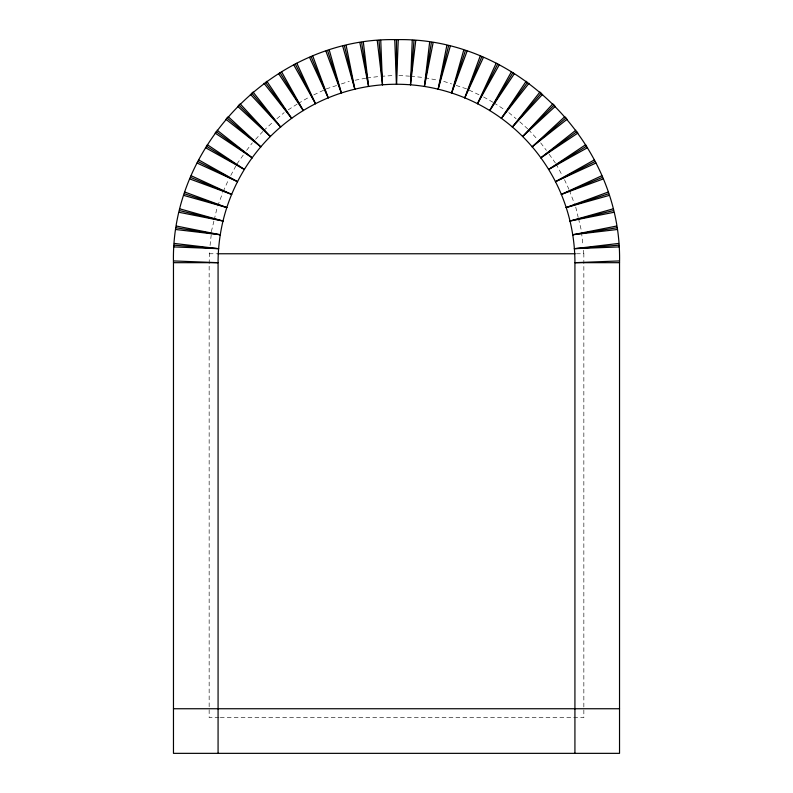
<?xml version="1.0" encoding="UTF-8"?>
<svg xmlns="http://www.w3.org/2000/svg" width="793" height="793" viewBox="0 0 793 793"><rect width="100%" height="100%" fill="white"/><g stroke="black" fill="none" stroke-linecap="round" stroke-linejoin="round"><path stroke-width="0.59" stroke-dasharray="3.96 2.97" d="M209.154 263.653L209.54 250.221M210.056 245.503L211.721 230.168L213.941 220.93M214.219 219.78L217.272 207.082M217.698 205.972L222.774 192.659M223.19 191.549L228.533 179.654M230.773 175.471L235.818 166.044M236.938 163.943L243.828 154.268M246.593 150.392L252.343 142.839M255.564 139.35L262.83 131.489M263.643 130.617L273.248 121.775M276.896 118.722L284.191 112.606M288.117 109.91L297.127 104.131M298.128 103.487L309.448 96.944M313.75 94.902L326.657 88.766L336.847 85.426M341.377 83.939L349.307 81.342M355.155 80.222L365.692 78.19M366.862 77.972L379.847 76.396M381.036 76.316L394.121 75.484M209.154 253.76L216.578 253.76M576.422 253.76L583.846 253.76L583.846 263.653M219.046 717.665L209.154 717.665L209.154 264.892M220.285 717.665L583.846 717.665L583.846 264.892M398.879 75.484L409.584 76.168M410.774 76.237L423.799 77.516M424.969 77.744L437.845 80.222M443.693 81.342L451.623 83.939M456.153 85.426L466.343 88.766L479.25 94.902M483.552 96.944L492.859 102.198M493.861 102.842L504.883 109.91M508.809 112.606L516.104 118.722M519.752 121.775L527.741 128.872M528.554 129.745L537.436 139.35M540.657 142.839L546.407 150.392M549.172 154.268L555.378 162.981M556.062 163.943L562.227 175.471M564.467 179.654L568.968 189.329M569.384 190.439L574.459 203.751M575.728 207.082L578.226 217.47M578.503 218.62L581.279 230.168L582.944 245.503M583.46 250.221L583.846 253.76"/><path stroke-width="1.19" d="M173.469 262.681C170.594 143.493 277.312 36.775 396.5 39.65C515.688 36.775 622.406 143.493 619.531 262.681L619.531 753.35L173.469 753.35L173.469 262.681L218.075 262.681A178.425 178.425 0 0 1 396.5 84.256L398.255 39.719M415.74 40.542L410.496 84.801L412.251 40.265M410.496 84.801L413.996 40.334M433.107 42.733L424.414 86.457L429.647 42.188M424.414 86.457L431.392 42.396M450.255 46.291L438.152 89.183L446.846 45.469M438.152 89.183L448.57 45.816M467.067 51.168L451.633 92.989L463.736 50.088M451.633 92.989L465.422 50.564M483.443 57.364L464.777 97.836L480.211 56.025M464.777 97.836L481.847 56.63M499.283 64.818L477.505 103.705L496.16 63.222M477.505 103.705L497.756 63.955M514.488 73.491L489.727 110.544L511.505 71.657M489.727 110.544L513.031 72.52M528.971 83.324L501.374 118.335L526.136 81.273M501.374 118.335L527.593 82.244M542.63 94.278L512.377 127.009L539.974 91.998M512.377 127.009L541.351 93.088M555.397 106.262L522.666 136.515L552.919 103.784M522.666 136.515L554.208 104.973M567.183 119.208L532.172 146.804L564.903 116.551M532.172 146.804L566.093 117.83M577.909 133.046L540.846 157.807L575.857 130.211M540.846 157.807L576.937 131.588M587.524 147.676L548.637 169.454L585.69 144.693M548.637 169.454L586.661 146.15M595.959 163.021L555.477 181.676L594.363 159.899M555.477 181.676L595.226 161.425M603.156 178.97L561.345 194.404L601.818 175.739M561.345 194.404L602.551 177.335M609.093 195.445L566.192 207.548L608.013 192.114M566.192 207.548L608.618 193.76M613.713 212.336L569.998 221.029L612.89 208.926M569.998 221.029L613.366 210.611M616.994 229.534L572.724 234.768L616.448 226.074M572.724 234.768L616.785 227.789M618.917 246.93L574.38 248.685L618.639 243.441M574.38 248.685L618.847 245.186M619.462 260.927L574.925 262.681A178.425 178.425 0 0 0 396.5 84.256L394.745 39.719M217.807 253.76L575.193 253.76M619.531 262.681L574.925 262.681L574.925 753.35M173.469 708.744L619.531 708.744M174.083 246.93L218.62 248.685L174.361 243.441M173.538 260.927L218.075 262.681L218.075 753.35M174.153 245.186L218.62 248.685M176.006 229.534L220.276 234.768L176.552 226.074M176.215 227.789L220.276 234.768M179.287 212.336L223.002 221.029L180.11 208.926M179.634 210.611L223.002 221.029M183.907 195.445L226.808 207.548L184.987 192.114M184.382 193.76L226.808 207.548M189.844 178.97L231.655 194.404L191.182 175.739M190.449 177.335L231.655 194.404M197.041 163.021L237.523 181.676L198.637 159.899M197.774 161.425L237.523 181.676M205.476 147.676L244.363 169.454L207.31 144.693M206.339 146.15L244.363 169.454M215.091 133.046L252.154 157.807L217.143 130.211M216.063 131.588L252.154 157.807M225.817 119.208L260.828 146.804L228.097 116.551M226.907 117.83L260.828 146.804M237.603 106.262L270.334 136.515L240.081 103.784M238.792 104.973L270.334 136.515M250.37 94.278L280.623 127.009L253.026 91.998M251.649 93.088L280.623 127.009M264.029 83.324L291.626 118.335L266.864 81.273M265.407 82.244L291.626 118.335M278.512 73.491L303.273 110.544L281.495 71.657M279.969 72.52L303.273 110.544M293.717 64.818L315.495 103.705L296.84 63.222M295.244 63.955L315.495 103.705M309.557 57.364L328.223 97.836L312.789 56.025M311.153 56.63L328.223 97.836M325.933 51.168L341.367 92.989L329.264 50.088M327.578 50.564L341.367 92.989M342.745 46.291L354.848 89.183L346.154 45.469M344.43 45.816L354.848 89.183M359.893 42.733L368.586 86.457L363.353 42.188M361.608 42.396L368.586 86.457M377.26 40.542L382.504 84.801L380.749 40.265M379.004 40.334L382.504 84.801M396.5 39.65L396.5 84.256"/></g></svg>
